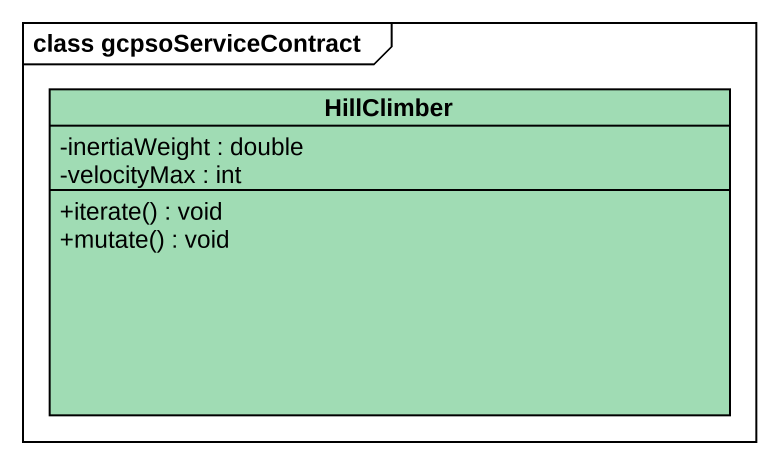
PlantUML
@startuml
mainframe class gcpsoServiceContract
hide circle
hide empty members
skinparam classAttributeIconSize 0
class HillClimber #A0DCB4 {
  -inertiaWeight : double
  -velocityMax : int
  +iterate() : void
  +mutate() : void
}
@enduml
